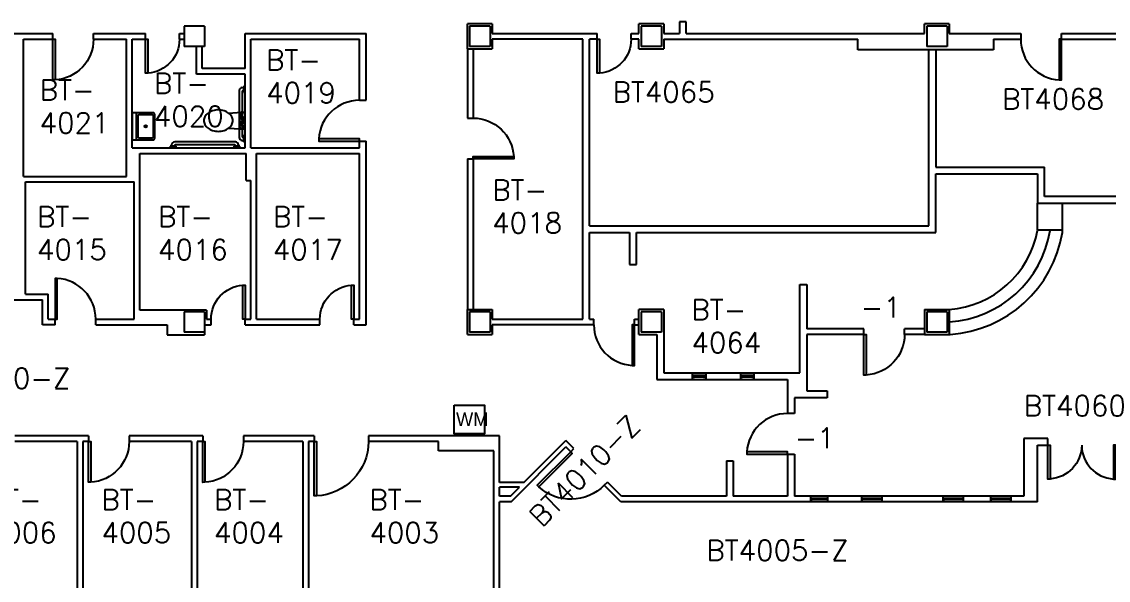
# Model space of a CAD drawing. Extents: x 2774 to 7164, y 18116 to 19938.
# Drawn here: x 4536 to 5496, y 18835 to 19329 of the extents above; entities that cross this region are included whole.
import ezdxf

# ---------------------------------------------------------------- set-up
doc = ezdxf.new("R2010")
doc.units = 0
doc.header["$MEASUREMENT"] = 0
doc.layers.get('0').update_dxf_attribs({"linetype": 'CONTINUOUS'})
for name, color, linetype in [('ARDOOR', 7, 'CONTINUOUS'), ('ARDOORNO', 4, 'CONTINUOUS'), ('ARROOMNO', 4, 'CONTINUOUS'), ('ARWALL', 7, 'CONTINUOUS'), ('ARWINDOW', 7, 'CONTINUOUS'), ('COL', 14, 'CONTINUOUS'), ('MILL', 1, 'CONTINUOUS'), ('MILL-NRST', 1, 'CONTINUOUS'), ('MPFIXTURE', 3, 'CONTINUOUS')]:
    doc.layers.add(name, color=color, linetype=linetype)
doc.styles.add('ROMANS', font='romans.shx', dxfattribs={"height": 18})

# ---------------------------------------------------------------- blocks, each defined once
blk = doc.blocks.new('COL2')
for p, q in [((-0.5, -0.5), (-0.5, 0.5)), ((-0.5, 0.5), (0.5, 0.5)), ((0.5, -0.5), (0.5, 0.5)), ((-0.5, -0.5), (0.5, -0.5))]:
    blk.add_line(p, q)
blk = doc.blocks.new('A$C5F9F5CE1')
at = {"layer": 'MPFIXTURE'}
for points in [[(0, 18.5), (0, 1.5, 0.414214), (1.5, 0), (22.5, 0, 0.414214), (24, 1.5), (24, 18.5, 0.414214), (22.5, 20), (1.5, 20, 0.414214)], [(22.5, 13.5), (22.5, 2.5, -0.414214), (21.5, 1.5), (2.5, 1.5, -0.414214), (1.5, 2.5), (1.5, 13.5, -0.414214), (2.5, 14.5), (21.5, 14.5, -0.414214)]]:
    blk.add_lwpolyline(points, format="xyb", close=True, dxfattribs=at)
blk.add_lwpolyline([(0, 16), (24, 16)], dxfattribs=at)
for radius in [1, 0.5]:
    blk.add_circle((12, 8), radius, dxfattribs=at)
blk = doc.blocks.new('PSYWC1P')
at = {"linetype": 'CONTINUOUS'}
for p, q in [((10.79, 4.96), (0, 5.58)), ((0.75, 4.61), (0, 4.61)), ((0.75, 3.6), (0, 3.6)), ((1.3, 4.67), (0.81, 4.67)), ((0.81, 3.54), (1.3, 3.54)), ((2.65, 1.27), (2.65, 1.13)), ((1.83, -5.48), (0, -5.58)), ((10.79, -4.96), (2.48, -5.44))]:
    blk.add_line(p, q, dxfattribs=at)
for p, q in [((1.31, 1.81), (1.31, 1.59)), ((1.69, 1.87), (1.37, 1.87)), ((1.37, 1.53), (1.69, 1.53)), ((1.69, 1.87), (1.69, 3.38)), ((1.69, 1.52), (1.69, 1.53)), ((1.69, 1.13), (1.69, 1.53)), ((2.65, 1.87), (2.65, 3.38)), ((2.98, 1.87), (2.65, 1.87)), ((2.65, 1.52), (2.65, 1.53)), ((2.65, 1.12), (2.65, 1.53)), ((2.65, 1.53), (2.98, 1.53)), ((3.54, 4.67), (3.04, 4.67)), ((3.04, 3.54), (3.54, 3.54)), ((3.04, 1.59), (3.04, 1.81)), ((3.6, 3.6), (3.6, 4.61)), ((1.3, -1.88), (1.3, -2.1)), ((1.6, -1.82), (1.36, -1.82)), ((1.36, -2.16), (1.6, -2.16)), ((1.6, -1.82), (1.6, -1.57)), ((2.73, -1.57), (2.73, -1.82)), ((2.97, -1.82), (2.73, -1.82)), ((2.73, -2.16), (2.97, -2.16)), ((3.03, -2.1), (3.03, -1.88))]:
    blk.add_line(p, q)
for points in [[(3.04, 4.67, 0.025815), (2.97, 4.72, 0.069134), (2.63, 4.85, 0.055334), (2.17, 4.9, 0.055334), (1.72, 4.85, 0.069134), (1.37, 4.72, 0.025815), (1.3, 4.67, 0.164444)], [(1.3, 3.54, 0.025815), (1.37, 3.5, 0.069134), (1.72, 3.37, 0.055334), (2.17, 3.32, 0.055334)], [(2.17, 3.32, 0.055334), (2.63, 3.37, 0.069134), (2.97, 3.5, 0.024315), (3.04, 3.54, 0.190567)]]:
    blk.add_lwpolyline(points, format="xyb", dxfattribs=at)
blk.add_lwpolyline([(2.59, -0.24), (2.38, 0.12), (1.96, 0.12), (1.75, -0.24), (1.96, -0.61), (2.38, -0.61)], close=True, dxfattribs=at)
at = {"linetype": 'CONTINUOUS', "flags": 128}
blk.add_lwpolyline([(17.51, -7.01, 0.074368), (21.25, -6.45, 0.085026), (24.22, -4.96, 0.106278), (26.33, -2.56, 0.128465), (27, 0, 0.128465), (26.33, 2.57, 0.106278), (24.22, 4.96, 0.085026), (21.25, 6.45, 0.074368), (17.51, 7.02, 0.074368), (13.76, 6.45, 0.085026), (10.79, 4.96, 0.106278), (8.68, 2.57, 0.128465), (8.01, 0, 0.128465), (8.68, -2.56, 0.106278), (10.79, -4.96, 0.085026), (13.76, -6.45, 0.074368)], format="xyb", close=True, dxfattribs=at)
for points in [[(2.73, -2.16), (2.73, -2.65, -0.414214), (2.67, -2.71), (1.66, -2.71, -0.414214), (1.6, -2.65), (1.6, -2.16)], [(2.32, -2.71), (2.49, -5.49, -1.015015), (1.83, -5.48), (1.99, -2.71)]]:
    blk.add_lwpolyline(points, format="xyb")
at = {"linetype": 'CONTINUOUS'}
blk.add_circle((2.17, -0.24), 1.45, dxfattribs=at)
for centre, start, end in [((0.81, 4.61), 90, 180), ((0.81, 3.6), 180, 270)]:
    blk.add_arc(centre, 0.0602, start, end, dxfattribs=at)
for centre, start, end in [((1.37, 1.81), 90, 180), ((1.37, 1.59), 180, 270), ((2.98, 1.81), 0, 90), ((2.98, 1.59), 270, 0), ((3.54, 4.61), 0, 90), ((3.54, 3.6), 270, 0), ((1.36, -1.88), 90, 180), ((1.36, -2.1), 180, 270), ((2.97, -1.88), 0, 90), ((2.97, -2.1), 270, 0)]:
    blk.add_arc(centre, 0.0602, start, end)
blk = doc.blocks.new('A$C0A932C01')
at = {"layer": 'MPFIXTURE', "linetype": 'CONTINUOUS'}
for p, q in [((45.12, 37.49), (45.12, 6.76)), ((47.09, 39.45), (48.04, 39.45)), ((47.09, 36.84), (47.09, 7.41)), ((47.75, 37.49), (48.04, 37.49)), ((48.04, 40.41), (48.04, 36.48)), ((49.02, 40.41), (48.04, 40.41)), ((48.04, 36.48), (49.02, 36.48)), ((49, 7.78), (48.02, 7.78)), ((48.02, 7.78), (48.02, 3.84)), ((3.94, 1.01), (0, 1.01)), ((0, 1.01), (0, 0.02)), ((0.95, 1.95), (0.95, 1.01)), ((42.9, 3.9), (2.92, 3.9)), ((2.92, 1.3), (2.92, 1.01)), ((42.11, 1.93), (3.57, 1.93)), ((3.94, 0.02), (3.94, 1.01)), ((41.62, 0.98), (41.62, 0)), ((45.56, 0.98), (41.62, 0.98)), ((42.64, 1.28), (42.64, 1)), ((44.6, 1.93), (44.6, 0.96)), ((45.56, 0), (45.56, 0.98)), ((47.07, 4.79), (48.02, 4.79)), ((47.73, 6.76), (48.02, 6.76)), ((49, 3.84), (48.02, 3.84))]:
    blk.add_line(p, q, dxfattribs=at)
for centre, radius, start, end in [((47.09, 37.49), 1.97, 90, 180), ((47.75, 36.83), 0.656, 90, 180), ((47.73, 7.41), 0.656, 180, 270), ((2.92, 1.95), 1.97, 90, 180), ((3.57, 1.3), 0.656, 90, 180), ((41.98, 1.28), 0.656, 0, 90), ((42.64, 1.93), 1.97, 0, 90), ((47.07, 6.76), 1.97, 180, 270)]:
    blk.add_arc(centre, radius, start, end, dxfattribs=at)
at = {"layer": 'MPFIXTURE', "rotation": 180}
blk.add_blockref('PSYWC1P', (49, 17.76), dxfattribs=at)
blk = doc.blocks.new('A$C11A27D26')
at = {"xscale": 0.6405271863914095, "yscale": 0.6405271863914095, "zscale": 0.6405271863914095, "rotation": 90}
blk.add_blockref('A$C0A932C01', (25.89, 0), dxfattribs=at)
blk = doc.blocks.new('A$C308F63C6')
at = {"rotation": 270}
blk.add_blockref('A$C11A27D26', (0, 25.89), dxfattribs=at)
blk = doc.blocks.new('A$C0F6876A2')
blk.add_blockref('A$C308F63C6', (0, 0))

msp = doc.modelspace()

# ---------------------------------------------------------------- linework, layer by layer
at = {"layer": 'ARDOOR', "flags": 128}
for points in [[(4599.47, 19313.71, -0.39805), (4565.47, 19277.76), (4563.47, 19277.71), (4563.47, 19313.71), (4565.47, 19313.71), (4565.47, 19277.76)], [(4675.47, 19313.71, -0.394848), (4647.46, 19283.77), (4645.47, 19283.71), (4645.47, 19313.71), (4647.47, 19313.71), (4647.47, 19283.71), (4645.47, 19283.71)], [(5074.72, 19313.71, -0.394848), (5046.71, 19283.77), (5044.72, 19283.71), (5044.72, 19313.71), (5046.72, 19313.71), (5046.72, 19283.71), (5044.72, 19283.71)], [(5419.09, 19313.71, 0.39805), (5453.1, 19277.76), (5455.09, 19277.71), (5455.09, 19313.71), (5453.09, 19313.71), (5453.1, 19277.76)], [(4834.59, 19259.71, 0.39805), (4798.65, 19225.7), (4798.59, 19223.71), (4834.59, 19223.71), (4834.59, 19225.71), (4798.65, 19225.7)], [(4934.97, 19243.96, -0.39805), (4970.91, 19209.95), (4970.97, 19207.96), (4934.97, 19207.96), (4934.97, 19209.96), (4970.91, 19209.95)], [(4601.47, 19066.21, 0.39805), (4567.47, 19102.15), (4565.47, 19102.21), (4565.47, 19066.21), (4567.47, 19066.21), (4567.47, 19102.15)], [(4703.45, 19066.21, -0.394848), (4731.46, 19096.14), (4733.45, 19096.21), (4733.45, 19066.21), (4731.45, 19066.21), (4731.45, 19096.21), (4733.45, 19096.21)], [(4799.59, 19066.21, -0.394848), (4827.6, 19096.14), (4829.59, 19096.21), (4829.59, 19066.21), (4827.59, 19066.21), (4827.59, 19096.21), (4829.59, 19096.21)], [(5041.72, 19061.21, 0.39805), (5075.72, 19025.26), (5077.72, 19025.21), (5077.72, 19061.21), (5075.72, 19061.21), (5075.72, 19025.26)], [(5316.47, 19052.71, -0.39805), (5282.47, 19016.76), (5280.47, 19016.71), (5280.47, 19052.71), (5282.47, 19052.71), (5282.47, 19016.76)], [(5212.97, 18982.71, 0.39805), (5177.02, 18948.7), (5176.97, 18946.71), (5212.97, 18946.71), (5212.97, 18948.71), (5177.02, 18948.7)], [(4630.97, 18957.89, -0.39805), (4596.97, 18921.94), (4594.97, 18921.89), (4594.97, 18957.89), (4596.97, 18957.89), (4596.97, 18921.94)], [(4731.97, 18957.83, -0.39805), (4697.97, 18921.88), (4695.97, 18921.83), (4695.97, 18957.83), (4697.97, 18957.83), (4697.97, 18921.88)], [(4842.47, 18957.83, -0.402069), (4796.47, 18909.87), (4796.47, 18909.83), (4794.47, 18909.83), (4794.47, 18957.83), (4796.47, 18957.83), (4796.47, 18909.83)], [(5472.97, 18954.71, -0.394848), (5444.96, 18924.77), (5442.97, 18924.71), (5442.97, 18954.71), (5444.97, 18954.71), (5444.97, 18924.71), (5442.97, 18924.71)], [(5472.97, 18954.71, 0.394848), (5500.97, 18924.77), (5502.97, 18924.71), (5502.97, 18954.71), (5500.97, 18954.71), (5500.97, 18924.71), (5502.97, 18924.71)], [(5051, 18919.19, -0.400344), (4993.05, 18917.81), (4991.6, 18919.19), (5021.3, 18948.89), (5022.71, 18947.48), (4993.05, 18917.81)]]:
    msp.add_lwpolyline(points, format="xyb", dxfattribs=at)
at = {"layer": 'ARWALL', "linetype": 'CONTINUOUS'}
for p, q in [((4951.97, 19327.21), (4929.97, 19327.21)), ((4929.97, 19305.21), (4929.97, 19327.21)), ((4951.97, 19327.21), (4951.97, 19318.71)), ((5081.47, 19318.71), (5081.47, 19327.21)), ((5103.47, 19327.21), (5081.47, 19327.21)), ((5103.47, 19327.21), (5103.47, 19318.71)), ((5117.48, 19329.21), (5117.48, 19318.71)), ((5123.48, 19329.21), (5117.48, 19329.21)), ((5123.48, 19318.71), (5123.48, 19329.21)), ((5333.97, 19318.71), (5333.97, 19327.21)), ((5355.97, 19327.21), (5333.97, 19327.21)), ((5355.97, 19327.21), (5355.97, 19318.71)), ((4482.97, 19318.71), (4563.47, 19318.71)), ((4563.47, 19313.71), (4563.47, 19318.71)), ((4599.47, 19313.71), (4599.47, 19318.71)), ((4599.47, 19318.71), (4645.47, 19318.71)), ((4645.47, 19313.71), (4645.47, 19318.71)), ((4675.47, 19318.71), (4679.47, 19318.71)), ((4675.47, 19313.71), (4675.47, 19318.71)), ((4733.59, 19318.71), (4840.59, 19318.71)), ((4733.59, 19287.71), (4733.59, 19318.71)), ((4840.59, 19259.71), (4840.59, 19318.71)), ((4951.97, 19318.71), (5044.72, 19318.71)), ((5044.72, 19313.71), (5044.72, 19318.71)), ((5074.72, 19313.71), (5074.72, 19318.71)), ((5074.72, 19318.71), (5081.47, 19318.71)), ((5103.47, 19318.71), (5117.48, 19318.71)), ((5123.48, 19318.71), (5333.97, 19318.71)), ((5355.97, 19318.71), (5419.09, 19318.71)), ((5419.09, 19318.71), (5419.09, 19313.71)), ((5455.09, 19318.71), (5586.47, 19318.71)), ((5455.09, 19313.71), (5455.09, 19318.71)), ((4537.59, 19313.71), (4563.47, 19313.71)), ((4537.59, 19192.46), (4537.59, 19313.71)), ((4599.47, 19313.71), (4628.59, 19313.71)), ((4628.59, 19192.46), (4628.59, 19313.71)), ((4633.59, 19313.71), (4645.47, 19313.71)), ((4633.59, 19217.71), (4633.59, 19313.71)), ((4675.47, 19313.71), (4679.47, 19313.71)), ((4738.59, 19313.71), (4834.59, 19313.71)), ((4738.59, 19217.71), (4738.59, 19313.71)), ((4834.59, 19259.71), (4834.59, 19313.71)), ((4929.97, 19305.21), (4951.97, 19305.21)), ((4951.97, 19313.71), (4951.97, 19305.21)), ((5031.97, 19313.71), (4951.97, 19313.71)), ((5031.97, 19066.21), (5031.97, 19313.71)), ((5037.97, 19148.71), (5037.97, 19313.71)), ((5044.72, 19313.71), (5037.97, 19313.71)), ((5081.47, 19313.71), (5074.72, 19313.71)), ((5081.47, 19305.21), (5081.47, 19313.71)), ((5081.47, 19305.21), (5103.47, 19305.21)), ((5103.47, 19313.71), (5275.09, 19313.71)), ((5103.47, 19313.71), (5103.47, 19305.21)), ((5275.09, 19304.21), (5275.09, 19313.71)), ((5395.09, 19313.71), (5419.09, 19313.71)), ((5395.09, 19313.71), (5395.09, 19304.21)), ((5455.09, 19313.71), (5571.97, 19313.71)), ((5395.09, 19304.21), (5275.09, 19304.21)), ((5337.97, 19148.71), (5337.97, 19304.21)), ((5343.97, 19304.21), (5343.97, 19200.71)), ((4733.59, 19217.71), (4733.59, 19282.71)), ((4834.59, 19259.71), (4840.59, 19259.71)), ((4834.59, 19217.71), (4834.59, 19223.71)), ((4834.59, 19223.71), (4840.59, 19223.71)), ((4840.59, 19061.21), (4840.59, 19223.71)), ((4633.59, 19217.71), (4733.59, 19217.71)), ((4640.47, 19212.71), (4734.45, 19212.71)), ((4640.47, 19074.21), (4640.47, 19212.71)), ((4734.45, 19188.71), (4734.45, 19212.71)), ((4738.59, 19217.71), (4834.59, 19217.71)), ((4743.45, 19066.21), (4743.45, 19212.71)), ((4743.45, 19212.71), (4834.59, 19212.71)), ((4834.59, 19066.21), (4834.59, 19212.71)), ((5343.97, 19200.71), (5439.97, 19200.71)), ((5439.97, 19174.71), (5439.97, 19200.71)), ((4537.59, 19192.46), (4628.59, 19192.46)), ((5343.97, 19194.71), (5433.97, 19194.71)), ((5343.97, 19142.71), (5343.97, 19194.71)), ((5433.97, 19194.71), (5433.97, 19168.71)), ((4539.47, 19088.21), (4539.47, 19187.46)), ((4539.47, 19187.46), (4635.47, 19187.46)), ((4635.47, 19066.21), (4635.47, 19187.46)), ((4734.45, 19188.71), (4738.45, 19188.71)), ((4738.45, 19066.21), (4738.45, 19188.71)), ((5571.97, 19174.71), (5439.97, 19174.71)), ((5433.97, 19168.71), (5577.97, 19168.71)), ((5433.97, 19144.71), (5433.97, 19168.71)), ((5455.97, 19144.71), (5455.97, 19168.71)), ((5037.97, 19148.71), (5337.97, 19148.71)), ((5037.97, 19142.71), (5073.36, 19142.71)), ((5037.97, 19066.21), (5037.97, 19142.71)), ((5073.36, 19142.71), (5073.36, 19114.41)), ((5079.36, 19142.71), (5343.97, 19142.71)), ((5079.36, 19114.41), (5079.36, 19142.71)), ((5455.97, 19144.71), (5433.97, 19144.71)), ((5073.36, 19114.41), (5079.36, 19114.41)), ((5223.97, 19018.71), (5223.97, 19096.71)), ((5223.97, 19096.71), (5229.97, 19096.71)), ((5229.97, 19096.71), (5229.97, 19057.71)), ((4539.47, 19088.21), (4559.47, 19088.21)), ((4559.47, 19066.21), (4559.47, 19088.21)), ((4518.47, 19083.21), (4554.47, 19083.21)), ((4554.47, 19061.21), (4554.47, 19083.21)), ((4929.97, 19074.71), (4951.97, 19074.71)), ((4929.97, 19052.71), (4929.97, 19074.71)), ((4951.97, 19074.71), (4951.97, 19066.21)), ((5103.47, 19074.71), (5081.47, 19074.71)), ((5081.47, 19052.71), (5081.47, 19074.71)), ((5103.47, 19074.71), (5103.47, 19018.71)), ((5333.97, 19074.71), (5355.97, 19074.71)), ((5333.97, 19074.71), (5333.97, 19052.71)), ((5355.97, 19074.71), (5355.97, 19052.71)), ((4559.47, 19066.21), (4565.47, 19066.21)), ((4565.47, 19061.21), (4565.47, 19066.21)), ((4601.47, 19066.21), (4635.47, 19066.21)), ((4601.47, 19061.21), (4601.47, 19066.21)), ((4699.47, 19066.21), (4703.45, 19066.21)), ((4703.45, 19061.21), (4703.45, 19066.21)), ((4733.45, 19061.21), (4733.45, 19066.21)), ((4733.45, 19066.21), (4738.45, 19066.21)), ((4743.45, 19066.21), (4799.59, 19066.21)), ((4799.59, 19061.21), (4799.59, 19066.21)), ((4829.59, 19061.21), (4829.59, 19066.21)), ((4829.59, 19066.21), (4834.59, 19066.21)), ((4951.97, 19066.21), (5031.97, 19066.21)), ((5037.97, 19066.21), (5041.72, 19066.21)), ((5041.72, 19061.21), (5041.72, 19066.21)), ((5077.72, 19061.21), (5077.72, 19066.21)), ((4565.47, 19061.21), (4554.47, 19061.21)), ((4601.47, 19061.21), (4664.47, 19061.21)), ((4697.47, 19061.21), (4703.45, 19061.21)), ((4733.45, 19061.21), (4799.59, 19061.21)), ((4829.59, 19061.21), (4840.59, 19061.21)), ((5041.72, 19061.21), (4951.97, 19061.21)), ((4951.97, 19061.21), (4951.97, 19052.71)), ((4929.97, 19052.71), (4951.97, 19052.71)), ((5081.47, 19052.71), (5097.47, 19052.71)), ((5097.47, 19052.71), (5097.47, 19012.71)), ((5229.97, 19052.71), (5229.97, 19002.71)), ((5333.97, 19052.71), (5355.97, 19052.71)), ((5103.47, 19018.71), (5223.97, 19018.71)), ((5097.47, 19012.71), (5212.97, 19012.71)), ((5212.97, 19012.71), (5212.97, 18982.71)), ((5229.97, 19002.71), (5247.97, 19002.71)), ((5247.97, 19002.71), (5247.97, 18996.71)), ((5247.97, 18996.71), (5218.97, 18996.71)), ((5218.97, 18996.71), (5218.97, 18982.71)), ((5218.97, 18982.71), (5212.97, 18982.71)), ((4594.97, 18962.83), (4529.97, 18962.83)), ((4594.97, 18962.83), (4594.97, 18957.83)), ((4695.97, 18962.83), (4630.97, 18962.83)), ((4630.97, 18962.83), (4630.97, 18957.83)), ((4695.97, 18962.83), (4695.97, 18957.83)), ((4794.47, 18962.83), (4731.97, 18962.83)), ((4731.97, 18962.83), (4731.97, 18957.83)), ((4794.47, 18962.83), (4794.47, 18957.83)), ((4958.47, 18962.83), (4842.47, 18962.83)), ((4842.47, 18962.83), (4842.47, 18957.83)), ((4958.47, 18921.71), (4958.47, 18962.83)), ((5442.97, 18960.71), (5421.97, 18960.71)), ((5421.97, 18960.71), (5421.97, 18909.71)), ((5442.97, 18954.71), (5442.97, 18960.71)), ((4584.97, 18957.83), (4529.97, 18957.83)), ((4584.97, 18957.83), (4584.97, 18802.21)), ((4589.97, 18957.83), (4589.97, 18802.21)), ((4594.97, 18957.83), (4589.97, 18957.83)), ((4685.97, 18957.83), (4630.97, 18957.83)), ((4685.97, 18957.83), (4685.97, 18810.83)), ((4690.97, 18957.83), (4690.97, 18810.83)), ((4695.97, 18957.83), (4690.97, 18957.83)), ((4784.47, 18957.83), (4731.97, 18957.83)), ((4784.47, 18957.83), (4784.47, 18810.83)), ((4789.47, 18957.83), (4789.47, 18810.83)), ((4794.47, 18957.83), (4789.47, 18957.83)), ((4904.47, 18957.83), (4842.47, 18957.83)), ((4953.47, 18810.83), (4953.47, 18949.83)), ((4968.63, 18904.71), (5017.06, 18953.13)), ((4979.97, 18921.71), (5017.06, 18958.79)), ((5024.13, 18951.72), (5017.06, 18958.79)), ((5021.3, 18948.89), (5017.06, 18953.13)), ((5021.3, 18948.89), (5024.13, 18951.72)), ((5433.97, 18904.71), (5433.97, 18954.71)), ((5433.97, 18954.71), (5442.97, 18954.71)), ((5158.97, 18940.71), (5158.97, 18909.71)), ((5158.97, 18940.71), (5164.97, 18940.71)), ((5164.97, 18940.71), (5164.97, 18909.71)), ((5212.97, 18946.71), (5218.97, 18946.71)), ((5212.97, 18946.71), (5212.97, 18909.71)), ((5218.97, 18946.71), (5218.97, 18909.71)), ((4979.97, 18921.71), (4958.47, 18921.71)), ((5051, 18919.19), (5053.83, 18922.02)), ((5066.14, 18909.71), (5053.83, 18922.02)), ((4958.47, 18909.71), (4958.47, 18917.71)), ((4975.97, 18917.71), (4958.47, 18917.71)), ((4967.97, 18909.71), (4975.97, 18917.71)), ((5065.48, 18904.71), (5051, 18919.19)), ((4967.97, 18909.71), (4958.47, 18909.71)), ((4958.47, 18823.08), (4958.47, 18904.71)), ((4968.63, 18904.71), (4958.47, 18904.71)), ((5433.97, 18904.71), (5065.48, 18904.71)), ((5158.97, 18909.71), (5066.14, 18909.71)), ((5212.97, 18909.71), (5164.97, 18909.71)), ((5421.97, 18909.71), (5218.97, 18909.71))]:
    msp.add_line(p, q, dxfattribs=at)
at = {"layer": 'ARWALL'}
for p, q in [((4690.59, 19282.71), (4690.59, 19307.21)), ((4695.59, 19287.71), (4695.59, 19307.21)), ((4929.97, 19305.21), (4929.97, 19243.96)), ((4934.97, 19305.21), (4934.97, 19243.96)), ((4733.59, 19287.71), (4695.59, 19287.71)), ((4733.59, 19282.71), (4690.59, 19282.71)), ((4929.97, 19243.96), (4934.97, 19243.96)), ((4929.97, 19207.96), (4934.97, 19207.96)), ((4929.97, 19207.96), (4929.97, 19074.71)), ((4934.97, 19207.96), (4934.97, 19074.71)), ((4699.47, 19074.21), (4640.47, 19074.21)), ((4699.47, 19074.21), (4699.47, 19066.21)), ((5077.72, 19066.21), (5081.47, 19066.21)), ((4664.47, 19061.21), (4664.47, 19052.21)), ((5077.72, 19061.21), (5081.47, 19061.21)), ((5280.47, 19057.71), (5229.97, 19057.71)), ((5280.47, 19052.71), (5280.47, 19057.71)), ((5333.97, 19057.71), (5316.47, 19057.71)), ((5316.47, 19052.71), (5316.47, 19057.71)), ((4664.47, 19052.21), (4697.47, 19052.21)), ((4697.47, 19054.71), (4697.47, 19052.21)), ((5280.47, 19052.71), (5229.97, 19052.71)), ((5333.97, 19052.71), (5316.47, 19052.71)), ((4904.47, 18949.83), (4904.47, 18957.83)), ((4953.47, 18949.83), (4904.47, 18949.83))]:
    msp.add_line(p, q, dxfattribs=at)
at = {"layer": 'ARWINDOW', "linetype": 'CONTINUOUS'}
for p, q in [((5128.64, 19018.71), (5128.64, 19012.71)), ((5128.64, 19016.71), (5130.64, 19016.71)), ((5130.64, 19016.71), (5138.64, 19016.71)), ((5130.64, 19014.71), (5130.64, 19016.71)), ((5138.64, 19014.71), (5138.64, 19016.71)), ((5138.64, 19016.71), (5140.64, 19016.71)), ((5140.64, 19018.71), (5140.64, 19012.71)), ((5171.29, 19018.71), (5171.29, 19012.71)), ((5171.29, 19016.71), (5173.29, 19016.71)), ((5173.29, 19016.71), (5181.29, 19016.71)), ((5173.29, 19014.71), (5173.29, 19016.71)), ((5181.29, 19014.71), (5181.29, 19016.71)), ((5181.29, 19016.71), (5183.29, 19016.71)), ((5183.29, 19018.71), (5183.29, 19012.71)), ((5128.64, 19014.71), (5130.64, 19014.71)), ((5138.64, 19014.71), (5130.64, 19014.71)), ((5138.64, 19014.71), (5140.64, 19014.71)), ((5171.29, 19014.71), (5173.29, 19014.71)), ((5181.29, 19014.71), (5173.29, 19014.71)), ((5181.29, 19014.71), (5183.29, 19014.71)), ((5233.6, 18904.71), (5233.6, 18909.71)), ((5233.6, 18907.71), (5234.6, 18907.71)), ((5233.6, 18906.71), (5234.6, 18906.71)), ((5234.6, 18907.71), (5247.6, 18907.71)), ((5234.6, 18906.71), (5234.6, 18907.71)), ((5247.6, 18906.71), (5234.6, 18906.71)), ((5247.6, 18906.71), (5247.6, 18907.71)), ((5247.6, 18907.71), (5248.6, 18907.71)), ((5247.6, 18906.71), (5248.6, 18906.71)), ((5248.6, 18904.71), (5248.6, 18909.71)), ((5278.6, 18904.71), (5278.6, 18909.71)), ((5278.6, 18907.71), (5279.6, 18907.71)), ((5278.6, 18906.71), (5279.6, 18906.71)), ((5279.6, 18907.71), (5295.6, 18907.71)), ((5279.6, 18906.71), (5279.6, 18907.71)), ((5295.6, 18906.71), (5279.6, 18906.71)), ((5295.6, 18907.71), (5296.6, 18907.71)), ((5295.6, 18906.71), (5295.6, 18907.71)), ((5295.6, 18906.71), (5296.6, 18906.71)), ((5296.6, 18904.71), (5296.6, 18909.71)), ((5350.6, 18904.71), (5350.6, 18909.71)), ((5350.6, 18907.71), (5351.6, 18907.71)), ((5350.6, 18906.71), (5351.6, 18906.71)), ((5351.6, 18907.71), (5367.6, 18907.71)), ((5351.6, 18906.71), (5351.6, 18907.71)), ((5367.6, 18906.71), (5351.6, 18906.71)), ((5367.6, 18906.71), (5367.6, 18907.71)), ((5367.6, 18907.71), (5368.6, 18907.71)), ((5367.6, 18906.71), (5368.6, 18906.71)), ((5368.6, 18904.71), (5368.6, 18909.71)), ((5392.6, 18904.71), (5392.6, 18909.71)), ((5392.6, 18907.71), (5393.6, 18907.71)), ((5392.6, 18906.71), (5393.6, 18906.71)), ((5393.6, 18907.71), (5409.6, 18907.71)), ((5393.6, 18906.71), (5393.6, 18907.71)), ((5409.6, 18906.71), (5393.6, 18906.71)), ((5409.6, 18906.71), (5409.6, 18907.71)), ((5409.6, 18907.71), (5410.6, 18907.71)), ((5409.6, 18906.71), (5410.6, 18906.71)), ((5410.6, 18904.71), (5410.6, 18909.71))]:
    msp.add_line(p, q, dxfattribs=at)
at = {"layer": 'MILL', "linetype": 'CONTINUOUS'}
for p, q in [((5455.97, 19142.8), (5455.97, 19144.71)), ((5355.97, 19052.71), (5356.75, 19052.71))]:
    msp.add_line(p, q, dxfattribs=at)
at = {"layer": 'MILL-NRST', "linetype": 'CONTINUOUS'}
for radius, start, end in [(85.95, 274.34091, 349.47097), (96.95, 273.84762, 350.67692), (107.95, 273.87323, 350.6076)]:
    msp.add_arc((5349.46, 19160.41), radius, start, end, dxfattribs=at)
at = {"layer": 'MPFIXTURE'}
msp.add_lwpolyline([(4918.33, 18990.1), (4945.17, 18990.1), (4945.17, 18964.85), (4918.33, 18964.85)], close=True, dxfattribs=at)

# ---------------------------------------------------------------- block references
at = {"xscale": 2.111094661573069, "yscale": 2.111094661573069, "zscale": 2.111094661573069}
msp.add_blockref('A$C0F6876A2', (4667.27, 19217.71), dxfattribs=at)
at = {"rotation": 90}
msp.add_blockref('A$C5F9F5CE1', (4653.59, 19224.74), dxfattribs=at)
at = {"layer": 'COL', "xscale": 18, "yscale": 18, "zscale": 18, "rotation": 180}
for p in [(4688.47, 19316.21), (4940.97, 19316.21), (5092.47, 19316.21), (5344.97, 19316.21), (4688.47, 19063.71), (4940.97, 19063.71), (5092.47, 19063.71), (5344.97, 19063.71)]:
    msp.add_blockref('COL2', p, dxfattribs=at)

# ---------------------------------------------------------------- texts
at = {"layer": 'ARDOORNO', "style": 'ROMANS'}
for p in [(5277.72, 19067.48), (5219.21, 18952)]:
    msp.add_text('-1', height=18, dxfattribs=at).set_placement(p)
at = {"layer": 'ARROOMNO', "style": 'ROMANS'}
for s, p in [('BT-', (4752, 19286.45)), ('BT-', (4551.86, 19259.9)), ('BT-', (4652.88, 19265.65)), ('4019', (4752, 19257.31)), ('4021', (4551.86, 19230.76)), ('4020', (4652.88, 19236.51)), ('BT-', (4951.9, 19171.47)), ('BT-', (4549.52, 19147.73)), ('BT-', (4656.45, 19147.73)), ('BT-', (4758.04, 19147.73)), ('4018', (4951.9, 19142.32)), ('4015', (4549.52, 19118.59)), ('4016', (4656.45, 19118.59)), ('4017', (4758.04, 19118.59)), ('BT-', (5128.03, 19065.54)), ('4064', (5128.03, 19036.4)), ('BT-', (4505.17, 18897.51)), ('BT-', (4606.5, 18897.51)), ('BT-', (4706.02, 18897.51)), ('BT-', (4843.37, 18897.51)), ('4006', (4505.17, 18868.37)), ('4005', (4606.5, 18868.37)), ('4004', (4706.02, 18868.37)), ('4003', (4843.37, 18868.37))]:
    msp.add_text(s, height=18, dxfattribs=at).set_placement(p)
at = {"layer": 'ARROOMNO', "linetype": 'CONTINUOUS', "style": 'ROMANS'}
for s, p in [('BT4065', (5058.26, 19257.94)), ('BT4068', (5402.53, 19251.75)), ('BT4010-Z', (4453.35, 19004.88)), ('BT4060', (5421.76, 18980.52)), ('BT4005-Z', (5141.19, 18852.71))]:
    msp.add_text(s, height=18, dxfattribs=at).set_placement(p)
msp.add_text('BT4010-Z', height=18, rotation=45, dxfattribs=at).set_placement((4995.58, 18881.25))
at = {"layer": 'MPFIXTURE', "insert": (4919.98, 18983.68), "char_height": 12, "width": 33.0133, "attachment_point": 1}
msp.add_mtext('WM', dxfattribs=at)

doc.saveas('drawing.dxf')
